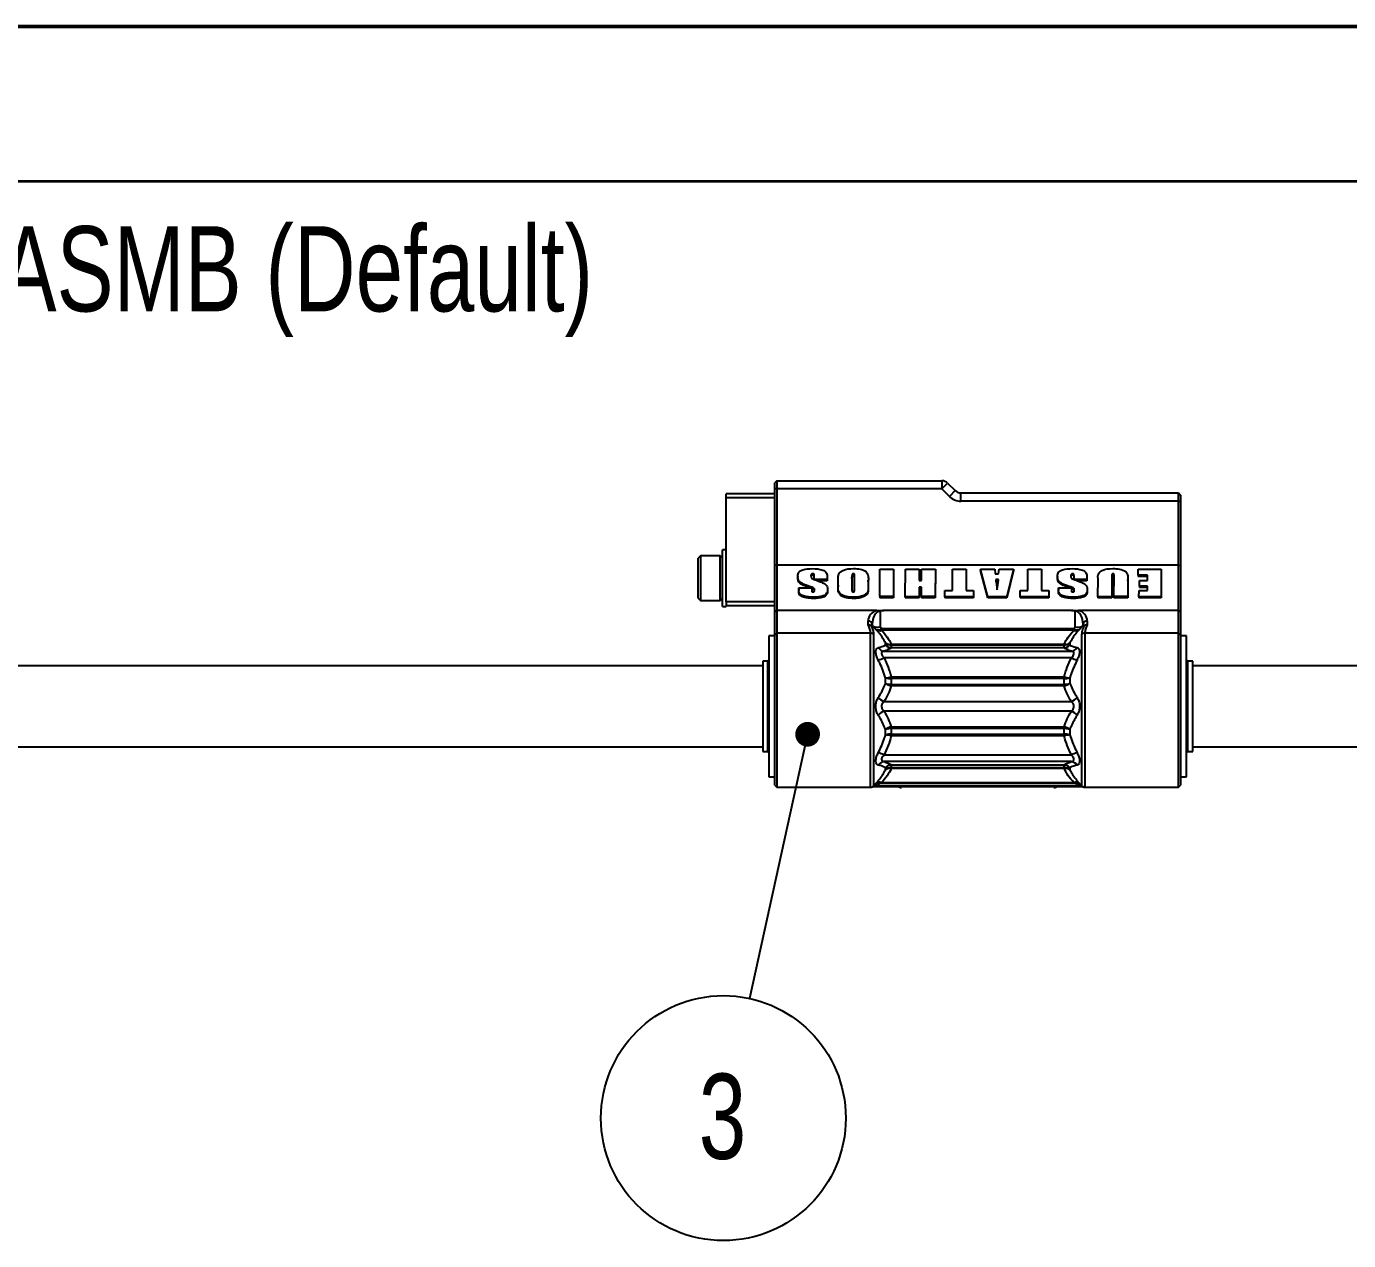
# Model space of a CAD drawing. Header units: millimetres. Extents: x 0 to 279, y 0 to 216.
# Drawn here: x 54.3 to 108.6, y 166 to 215.9 of the extents above; entities that cross this region are included whole.
import ezdxf

# ---------------------------------------------------------------- set-up
doc = ezdxf.new("R2010")
doc.units = ezdxf.units.MM
doc.layers.add('PAGE_BORDER', color=7, linetype='Continuous')
doc.layers.add('TITLE_BLOCK_BORDER', color=7, linetype='Continuous')
doc.styles.add('SLDTEXTSTYLE0', font='TXT', dxfattribs={"width": 0.75})
doc.dimstyles.new('SLDDIMSTYLE1', dxfattribs={"dimtxt": 0.18, "dimasz": 1.016, "dimexe": 0, "dimexo": 0.0625, "dimgap": 0, "dimtad": 0, "dimtih": 1, "dimtoh": 1, "dimdec": 0, "dimrnd": 1e-09, "dimzin": 0, "dimdsep": 46, "dimtxsty": 'Standard', "dimblk1": 'DOT', "dimblk2": 'DOT', "dimsah": 1, "dimcen": 0.09, "dimadec": 0, "dimazin": 0, "dimtfac": 1.016, "dimtdec": 0, "dimtofl": 0, "dimtmove": 0, "dimatfit": 3, "dimldrblk": 'DOT', "dimfxl": 1, "dimfrac": 2, "dimtolj": 1, "dimtzin": 0, "dimarcsym": 0})

# ---------------------------------------------------------------- blocks, each defined once
blk = doc.blocks.new('SW_NOTE_24')
at = {"layer": 'TITLE_BLOCK_BORDER', "color": 0}
blk.add_circle((-1.079, -4.914), 5.031, dxfattribs=at)
at = {"layer": 'TITLE_BLOCK_BORDER', "color": 0, "insert": (-1.114, -3.09), "char_height": 3.5, "attachment_point": 2, "style": 'SLDTEXTSTYLE0'}
blk.add_mtext('3', dxfattribs=at)
blk = doc.blocks.new('_DOT')
at = {"color": 0, "linetype": 'ByBlock', "lineweight": -2}
blk.add_line((-0.5, 0), (-1, 0), dxfattribs=at)
at = {"color": 0, "linetype": 'ByBlock', "const_width": 0.5}
blk.add_lwpolyline([(-0.25, 0, 1), (0.25, 0, 1)], format="xyb", close=True, dxfattribs=at)

msp = doc.modelspace()

# ---------------------------------------------------------------- linework, layer by layer
at = {"color": 7, "linetype": 'Continuous', "lineweight": 50}
msp.add_line((0, 215.9), (279.4, 215.9), dxfattribs=at)
at = {"color": 7, "linetype": 'Continuous', "lineweight": 25}
for p, q in [((85.157, 197.238), (85.074, 197.154)), ((85.157, 197.238), (85.157, 196.904)), ((85.157, 197.238), (91.936, 197.238)), ((91.936, 197.238), (91.936, 196.904)), ((83.074, 196.534), (83.074, 196.701)), ((85.074, 196.701), (83.074, 196.701)), ((85.074, 196.904), (85.074, 197.154)), ((85.157, 196.904), (85.074, 196.904)), ((85.074, 193.75), (85.074, 196.904)), ((85.157, 196.904), (85.157, 193.773)), ((91.936, 196.904), (85.157, 196.904)), ((91.936, 196.904), (92.172, 197.14)), ((92.244, 196.596), (91.936, 196.904)), ((92.172, 197.14), (92.48, 196.832)), ((92.48, 196.832), (92.244, 196.596)), ((92.716, 196.401), (92.716, 196.734)), ((92.716, 196.734), (101.657, 196.734)), ((101.657, 196.401), (101.657, 196.734)), ((101.657, 196.734), (101.741, 196.651)), ((101.741, 196.651), (101.741, 196.401)), ((83.074, 193.743), (83.074, 196.534)), ((101.657, 196.401), (92.716, 196.401)), ((101.657, 193.773), (101.657, 196.401)), ((101.657, 196.401), (101.741, 196.401)), ((101.741, 196.401), (101.741, 193.75)), ((82.016, 194.151), (81.924, 194.059)), ((81.924, 194.056), (81.924, 194.059)), ((81.924, 192.409), (81.924, 194.056)), ((82.832, 194.151), (82.016, 194.151)), ((82.016, 194.151), (82.016, 192.318)), ((82.924, 194.059), (82.832, 194.151)), ((82.832, 194.147), (82.832, 194.151)), ((82.832, 192.318), (82.832, 194.147)), ((83.074, 194.401), (82.924, 194.401)), ((82.924, 192.068), (82.924, 194.401)), ((83.074, 192.726), (83.074, 193.743)), ((85.157, 193.773), (85.074, 193.75)), ((85.074, 191.844), (85.074, 193.75)), ((85.157, 193.773), (85.157, 191.909)), ((101.657, 193.773), (85.157, 193.773)), ((86.64, 193.413), (86.64, 193.36)), ((88.305, 193.359), (88.305, 193.413)), ((89.381, 192.475), (89.384, 193.607)), ((89.384, 193.607), (89.951, 193.607)), ((89.951, 193.607), (89.948, 192.475)), ((89.951, 193.554), (89.948, 192.422)), ((89.951, 193.607), (89.951, 193.554)), ((90.432, 192.474), (90.436, 193.606)), ((90.436, 193.606), (91.003, 193.607)), ((91.003, 193.607), (91.001, 193.144)), ((91.003, 193.553), (91.001, 193.144)), ((91.003, 193.607), (91.003, 193.553)), ((91.1, 193.144), (91.101, 193.607)), ((91.101, 193.607), (91.668, 193.607)), ((91.668, 193.607), (91.665, 192.475)), ((91.668, 193.554), (91.665, 192.422)), ((91.668, 193.607), (91.668, 193.554)), ((92.368, 192.726), (92.37, 193.606)), ((92.37, 193.606), (92.938, 193.607)), ((92.938, 193.607), (92.935, 192.726)), ((92.938, 193.554), (92.935, 192.726)), ((92.938, 193.607), (92.938, 193.554)), ((93.529, 193.606), (94.107, 193.607)), ((93.823, 192.474), (93.529, 193.606)), ((93.529, 193.606), (93.529, 193.553)), ((93.823, 192.421), (93.529, 193.553)), ((94.107, 193.607), (94.131, 193.409)), ((94.131, 193.409), (94.264, 193.409)), ((94.264, 193.409), (94.295, 193.607)), ((94.295, 193.607), (94.878, 193.608)), ((94.878, 193.608), (94.611, 192.475)), ((94.878, 193.555), (94.611, 192.422)), ((94.878, 193.608), (94.878, 193.555)), ((95.461, 192.726), (95.463, 193.606)), ((95.463, 193.606), (96.031, 193.607)), ((96.031, 193.607), (96.028, 192.726)), ((96.031, 193.554), (96.028, 192.726)), ((96.031, 193.607), (96.031, 193.554)), ((97.311, 193.413), (97.311, 193.36)), ((98.977, 193.413), (98.977, 193.359)), ((100.003, 193.355), (100.004, 193.606)), ((100.004, 193.606), (100.947, 193.607)), ((100.947, 193.607), (100.944, 192.475)), ((100.947, 193.554), (100.944, 192.422)), ((100.947, 193.607), (100.947, 193.554)), ((101.657, 191.909), (101.657, 193.773)), ((101.657, 193.773), (101.741, 193.75)), ((101.741, 193.75), (101.741, 191.844)), ((86.016, 193.309), (86.016, 193.256)), ((86.115, 193.063), (86.115, 193.01)), ((86.694, 193.286), (86.692, 193.314)), ((86.694, 193.181), (86.695, 193.331)), ((87.225, 193.182), (86.694, 193.181)), ((87.225, 193.129), (86.827, 193.129)), ((87.225, 193.27), (87.225, 193.182)), ((87.225, 193.27), (87.225, 193.217)), ((87.225, 193.217), (87.225, 193.129)), ((87.225, 193.182), (87.225, 193.129)), ((87.673, 192.946), (87.674, 193.134)), ((87.673, 192.946), (87.673, 192.893)), ((88.242, 193.279), (88.24, 192.773)), ((88.242, 193.226), (88.24, 192.77)), ((88.242, 193.226), (88.242, 193.279)), ((88.346, 192.773), (88.347, 193.287)), ((88.914, 193.136), (88.913, 192.947)), ((88.914, 193.083), (88.913, 192.894)), ((88.913, 192.947), (88.913, 192.894)), ((88.914, 193.098), (88.914, 193.151)), ((88.914, 193.136), (88.914, 193.083)), ((91, 192.868), (90.999, 192.475)), ((91.099, 192.869), (91, 192.868)), ((91, 192.868), (91, 192.815)), ((91.001, 193.144), (91.1, 193.144)), ((91.098, 192.475), (91.099, 192.869)), ((94.267, 193.183), (94.147, 193.183)), ((94.259, 193.13), (94.147, 193.129)), ((96.686, 193.309), (96.686, 193.256)), ((96.786, 193.063), (96.786, 193.01)), ((97.365, 193.286), (97.362, 193.314)), ((97.365, 193.181), (97.365, 193.331)), ((97.895, 193.182), (97.365, 193.181)), ((97.895, 193.129), (97.497, 193.129)), ((97.896, 193.27), (97.895, 193.182)), ((97.896, 193.217), (97.895, 193.129)), ((97.895, 193.182), (97.895, 193.129)), ((97.896, 193.27), (97.896, 193.217)), ((98.349, 192.474), (98.351, 193.225)), ((98.918, 193.301), (98.916, 192.475)), ((98.918, 193.248), (98.916, 192.421)), ((98.918, 193.301), (98.918, 193.248)), ((99.008, 192.475), (99.011, 193.316)), ((99.01, 193.271), (99.01, 193.3)), ((99.577, 193.143), (99.575, 192.476)), ((99.577, 193.089), (99.575, 192.422)), ((99.577, 193.119), (99.577, 193.172)), ((99.577, 193.143), (99.577, 193.089)), ((100.38, 193.356), (100.003, 193.355)), ((100.003, 193.355), (100.003, 193.302)), ((100.379, 193.302), (100.003, 193.302)), ((100.058, 192.903), (100.059, 193.144)), ((100.378, 192.904), (100.058, 192.903)), ((100.058, 192.903), (100.058, 192.85)), ((100.378, 192.851), (100.058, 192.85)), ((100.059, 193.144), (100.379, 193.144)), ((100.378, 192.726), (100.378, 192.904)), ((100.379, 193.144), (100.38, 193.356)), ((81.924, 192.409), (82.016, 192.318)), ((82.016, 192.318), (82.832, 192.318)), ((82.832, 192.318), (82.924, 192.409)), ((83.074, 192.268), (83.074, 192.726)), ((86.057, 192.838), (86.588, 192.839)), ((86.057, 192.779), (86.057, 192.838)), ((86.057, 192.779), (86.057, 192.726)), ((86.588, 192.839), (86.587, 192.742)), ((86.588, 192.786), (86.587, 192.74)), ((86.588, 192.839), (86.588, 192.786)), ((86.664, 192.451), (86.664, 192.398)), ((86.687, 192.812), (86.687, 192.759)), ((87.239, 192.777), (87.239, 192.724)), ((88.301, 192.452), (88.301, 192.398)), ((89.948, 192.475), (89.381, 192.475)), ((89.381, 192.475), (89.381, 192.422)), ((89.948, 192.422), (89.381, 192.422)), ((89.948, 192.475), (89.948, 192.422)), ((90.999, 192.475), (90.432, 192.474)), ((90.432, 192.474), (90.432, 192.421)), ((90.999, 192.421), (90.432, 192.421)), ((91, 192.815), (90.999, 192.421)), ((90.999, 192.475), (90.999, 192.421)), ((91.099, 192.815), (91, 192.815)), ((91.665, 192.475), (91.098, 192.475)), ((91.098, 192.475), (91.098, 192.422)), ((91.665, 192.422), (91.098, 192.422)), ((91.665, 192.475), (91.665, 192.422)), ((92.063, 192.474), (92.064, 192.725)), ((93.237, 192.476), (92.063, 192.474)), ((92.063, 192.474), (92.063, 192.421)), ((93.237, 192.423), (92.063, 192.421)), ((92.064, 192.725), (92.368, 192.726)), ((92.935, 192.726), (93.238, 192.727)), ((93.238, 192.727), (93.237, 192.476)), ((93.238, 192.674), (93.237, 192.423)), ((93.237, 192.476), (93.237, 192.423)), ((93.238, 192.727), (93.238, 192.674)), ((94.611, 192.475), (93.823, 192.474)), ((93.823, 192.474), (93.823, 192.421)), ((94.611, 192.422), (93.823, 192.421)), ((94.611, 192.475), (94.611, 192.422)), ((95.156, 192.474), (95.157, 192.725)), ((96.33, 192.476), (95.156, 192.474)), ((95.156, 192.474), (95.156, 192.421)), ((96.33, 192.423), (95.156, 192.421)), ((95.157, 192.725), (95.461, 192.726)), ((96.028, 192.726), (96.331, 192.727)), ((96.331, 192.727), (96.33, 192.476)), ((96.331, 192.674), (96.33, 192.423)), ((96.33, 192.476), (96.33, 192.423)), ((96.331, 192.727), (96.331, 192.674)), ((96.727, 192.838), (97.258, 192.839)), ((96.727, 192.779), (96.727, 192.838)), ((96.727, 192.779), (96.727, 192.726)), ((97.258, 192.839), (97.258, 192.742)), ((97.258, 192.839), (97.258, 192.786)), ((97.258, 192.786), (97.258, 192.74)), ((97.334, 192.451), (97.334, 192.398)), ((97.357, 192.812), (97.357, 192.759)), ((97.91, 192.777), (97.91, 192.724)), ((98.916, 192.475), (98.349, 192.474)), ((98.349, 192.474), (98.349, 192.421)), ((98.916, 192.421), (98.349, 192.421)), ((98.916, 192.475), (98.916, 192.421)), ((99.575, 192.476), (99.008, 192.475)), ((99.008, 192.475), (99.008, 192.422)), ((99.575, 192.422), (99.008, 192.422)), ((99.575, 192.476), (99.575, 192.422)), ((100.035, 192.474), (100.036, 192.725)), ((100.944, 192.475), (100.035, 192.474)), ((100.035, 192.474), (100.035, 192.421)), ((100.944, 192.422), (100.035, 192.421)), ((100.036, 192.725), (100.378, 192.726)), ((100.944, 192.475), (100.944, 192.422)), ((82.924, 192.068), (83.074, 192.068)), ((83.074, 192.268), (83.074, 192.101)), ((85.074, 192.101), (83.074, 192.101)), ((83.074, 192.068), (83.074, 192.101)), ((85.074, 191.844), (85.157, 191.909)), ((85.074, 190.899), (85.074, 191.844)), ((85.157, 191.909), (85.157, 190.975)), ((89.267, 191.909), (85.157, 191.909)), ((89.407, 191.875), (89.407, 191.224)), ((97.267, 191.909), (89.548, 191.909)), ((97.407, 191.224), (97.407, 191.875)), ((101.657, 191.909), (97.548, 191.909)), ((101.657, 190.975), (101.657, 191.909)), ((101.657, 191.909), (101.741, 191.844)), ((101.741, 191.844), (101.741, 190.899)), ((88.907, 191.311), (88.907, 191.481)), ((89.074, 191.33), (89.074, 191.265)), ((89.228, 191.128), (89.109, 191.252)), ((89.407, 191.224), (89.464, 191.165)), ((97.351, 191.165), (97.407, 191.224)), ((97.706, 191.252), (97.587, 191.128)), ((97.741, 191.265), (97.741, 191.33)), ((97.907, 191.481), (97.907, 191.311)), ((85.074, 190.868), (84.824, 190.868)), ((84.824, 190.868), (84.824, 185.068)), ((85.074, 190.899), (85.157, 190.975)), ((85.074, 184.729), (85.074, 190.899)), ((85.157, 190.975), (85.157, 184.646)), ((89.005, 190.975), (85.157, 190.975)), ((89.005, 184.646), (89.005, 190.975)), ((89.123, 190.931), (89.123, 184.695)), ((89.464, 191.165), (89.464, 191.092)), ((89.464, 191.165), (97.351, 191.165)), ((97.351, 191.092), (89.464, 191.092)), ((97.351, 191.092), (97.351, 191.165)), ((97.692, 184.695), (97.692, 190.931)), ((97.81, 190.975), (97.81, 184.646)), ((101.657, 190.975), (97.81, 190.975)), ((101.657, 184.646), (101.657, 190.975)), ((101.741, 190.899), (101.657, 190.975)), ((101.741, 190.899), (101.741, 184.729)), ((101.991, 190.868), (101.741, 190.868)), ((101.991, 185.142), (101.991, 190.868)), ((89.558, 190.237), (97.257, 190.237)), ((89.624, 190.481), (89.624, 190.572)), ((89.859, 190.522), (89.859, 190.485)), ((89.859, 190.522), (96.955, 190.522)), ((89.859, 190.485), (89.859, 190.387)), ((96.955, 190.485), (89.859, 190.485)), ((89.859, 190.387), (89.859, 190.366)), ((89.859, 190.387), (96.955, 190.387)), ((96.955, 190.366), (89.859, 190.366)), ((96.955, 190.485), (96.955, 190.522)), ((96.955, 190.387), (96.955, 190.485)), ((96.955, 190.366), (96.955, 190.387)), ((97.191, 190.572), (97.191, 190.481)), ((84.574, 189.634), (24.043, 189.634)), ((84.782, 189.823), (84.574, 189.823)), ((84.574, 189.823), (84.574, 188.678)), ((97.257, 189.963), (89.558, 189.963)), ((102.241, 189.823), (102.032, 189.823)), ((102.241, 186.113), (102.241, 189.823)), ((158.663, 189.634), (102.241, 189.634)), ((89.624, 188.918), (89.624, 189.137)), ((89.859, 189.182), (89.859, 189.108)), ((89.859, 189.182), (96.955, 189.182)), ((89.859, 189.108), (89.859, 188.872)), ((96.955, 189.108), (89.859, 189.108)), ((96.955, 189.108), (96.955, 189.182)), ((96.955, 188.872), (96.955, 189.108)), ((97.191, 189.137), (97.191, 188.918)), ((84.574, 188.678), (84.574, 186.113)), ((89.859, 188.872), (89.859, 188.805)), ((89.859, 188.872), (96.955, 188.872)), ((96.955, 188.805), (89.859, 188.805)), ((96.955, 188.805), (96.955, 188.872)), ((89.558, 188.162), (97.257, 188.162)), ((97.257, 187.773), (89.558, 187.773)), ((89.624, 186.799), (89.624, 187.017)), ((89.859, 187.13), (96.955, 187.13)), ((89.859, 187.13), (89.859, 187.064)), ((89.859, 187.064), (89.859, 186.827)), ((96.955, 187.064), (89.859, 187.064)), ((96.955, 187.064), (96.955, 187.13)), ((96.955, 186.827), (96.955, 187.064)), ((97.191, 187.017), (97.191, 186.799)), ((89.859, 186.827), (96.955, 186.827)), ((89.859, 186.827), (89.859, 186.753)), ((96.955, 186.753), (89.859, 186.753)), ((96.955, 186.753), (96.955, 186.827)), ((24.043, 186.301), (84.574, 186.301)), ((84.574, 186.113), (84.782, 186.113)), ((89.558, 185.973), (97.257, 185.973)), ((102.032, 186.113), (102.241, 186.113)), ((102.241, 186.301), (158.663, 186.301)), ((97.257, 185.698), (89.558, 185.698)), ((89.624, 185.364), (89.624, 185.454)), ((89.859, 185.569), (96.955, 185.569)), ((89.859, 185.569), (89.859, 185.548)), ((96.955, 185.548), (89.859, 185.548)), ((89.859, 185.548), (89.859, 185.45)), ((89.859, 185.45), (96.955, 185.45)), ((89.859, 185.45), (89.859, 185.413)), ((96.955, 185.413), (89.859, 185.413)), ((96.955, 185.548), (96.955, 185.569)), ((96.955, 185.45), (96.955, 185.548)), ((96.955, 185.413), (96.955, 185.45)), ((97.191, 185.454), (97.191, 185.364)), ((84.824, 185.068), (85.074, 185.068)), ((85.074, 184.729), (85.157, 184.646)), ((89.123, 184.695), (89.153, 184.726)), ((89.153, 184.726), (89.221, 184.799)), ((89.388, 184.798), (89.287, 184.699)), ((89.287, 184.699), (97.528, 184.699)), ((89.456, 184.835), (89.388, 184.798)), ((97.427, 184.798), (89.388, 184.798)), ((89.456, 184.835), (97.359, 184.835)), ((97.427, 184.798), (97.359, 184.835)), ((97.528, 184.699), (97.427, 184.798)), ((97.594, 184.799), (97.662, 184.726)), ((97.662, 184.726), (97.692, 184.695)), ((101.657, 184.646), (101.741, 184.729)), ((101.741, 185.068), (101.991, 185.068)), ((101.991, 185.068), (101.991, 185.142)), ((85.157, 184.646), (89.006, 184.646)), ((89.123, 184.695), (89.122, 184.677)), ((89.219, 184.673), (97.596, 184.673)), ((97.603, 184.676), (97.596, 184.674)), ((97.809, 184.646), (101.657, 184.646))]:
    msp.add_line(p, q, dxfattribs=at)
at = {"color": 8, "linetype": 'Continuous', "lineweight": 25}
for p, q in [((85.074, 196.534), (83.074, 196.534)), ((86.557, 192.874), (86.557, 192.839)), ((97.228, 192.874), (97.228, 192.839)), ((85.074, 192.268), (83.074, 192.268)), ((84.782, 186.113), (84.782, 189.823)), ((102.032, 189.823), (102.032, 188.405)), ((102.032, 188.405), (102.032, 186.113))]:
    msp.add_line(p, q, dxfattribs=at)
at = {"color": 7, "linetype": 'Continuous', "lineweight": 25}
for centre, radius, start, end in [((91.936, 196.904), 0.333, 45, 90), ((92.716, 197.068), 0.333, 225, 270), ((92.716, 197.068), 0.667, 225, 270), ((88.915, 191.322), 0.159, 2.9858, 92.703), ((97.9, 191.322), 0.159, 87.297, 177.0142), ((89.006, 190.799), 0.176, 48.4643, 90.4234), ((89.317, 191.332), 0.223, 246.5186, 311.3447), ((89.377, 191.317), 0.241, 231.765, 290.9968), ((97.498, 191.332), 0.223, 228.6553, 293.4814), ((97.438, 191.317), 0.241, 249.0032, 308.235), ((97.809, 190.799), 0.176, 89.5766, 131.5357), ((89.59, 190.556), 0.32, 213.0468, 264.1708), ((89.851, 190.827), 0.342, 228.2849, 271.3879), ((89.801, 190.829), 0.313, 235.5037, 280.7992), ((89.877, 190.7), 0.334, 220.8407, 267.0689), ((89.864, 190.739), 0.353, 227.1059, 269.3071), ((96.964, 190.827), 0.342, 268.6121, 311.7151), ((97.014, 190.829), 0.313, 259.2008, 304.4963), ((96.938, 190.7), 0.334, 272.9311, 319.1593), ((96.951, 190.739), 0.353, 270.6929, 312.8941), ((97.225, 190.556), 0.32, 275.8292, 326.9532), ((84.782, 189.864), 0.0417, 270, 360), ((88.936, 191.21), 1.393, 286.0722, 296.4874), ((97.879, 191.21), 1.393, 243.5126, 253.9278), ((102.032, 189.864), 0.0417, 180, 270), ((89.465, 190.6), 1.472, 276.1941, 285.5445), ((89.82, 189.779), 0.672, 253.0155, 273.3589), ((97.35, 190.6), 1.472, 254.4555, 263.8059), ((96.995, 189.779), 0.672, 266.6411, 286.9845), ((89.97, 189.337), 0.543, 230.3693, 258.2235), ((89.875, 189.569), 0.697, 248.8652, 268.7076), ((96.845, 189.337), 0.543, 281.7765, 309.6307), ((96.94, 189.569), 0.697, 271.2924, 291.1348), ((89.772, 188.716), 0.594, 220.6795, 248.8096), ((97.042, 188.716), 0.594, 291.1904, 319.3205), ((89.772, 187.22), 0.594, 111.1904, 139.3205), ((97.042, 187.22), 0.594, 40.6795, 68.8096), ((89.97, 186.598), 0.543, 101.7765, 129.6307), ((89.875, 186.367), 0.697, 91.2924, 111.1348), ((96.845, 186.598), 0.543, 50.3693, 78.2235), ((96.94, 186.367), 0.697, 68.8652, 88.7076), ((89.82, 186.156), 0.672, 86.6411, 106.9845), ((89.465, 185.335), 1.472, 74.4555, 83.8059), ((96.995, 186.156), 0.672, 73.0155, 93.3589), ((97.35, 185.335), 1.472, 96.1941, 105.5445), ((84.782, 186.071), 0.0417, 0, 90), ((88.936, 184.725), 1.393, 63.5126, 73.9278), ((97.879, 184.725), 1.393, 106.0722, 116.4874), ((102.032, 186.071), 0.0417, 90, 180), ((89.59, 185.38), 0.32, 95.8292, 146.9532), ((89.877, 185.236), 0.334, 92.9311, 139.1593), ((89.864, 185.196), 0.353, 90.6929, 132.8941), ((89.851, 185.109), 0.342, 88.6121, 131.7151), ((89.801, 185.106), 0.313, 79.2008, 124.4963), ((96.938, 185.236), 0.334, 40.8407, 87.0689), ((96.951, 185.196), 0.353, 47.1059, 89.3071), ((96.964, 185.109), 0.342, 48.2849, 91.3879), ((97.014, 185.106), 0.313, 55.5037, 100.7992), ((97.225, 185.38), 0.32, 33.0468, 84.1708), ((89.239, 184.424), 0.279, 80.1187, 114.9323), ((89.344, 184.522), 0.279, 80.846, 133.2779), ((89.37, 184.611), 0.24, 68.8786, 128.333), ((97.445, 184.611), 0.24, 51.667, 111.1214), ((97.471, 184.522), 0.279, 46.7221, 99.154), ((97.576, 184.424), 0.279, 65.0677, 99.8813), ((89.005, 184.813), 0.167, 269.9999, 314.9996), ((89.043, 184.799), 0.146, 268.5693, 302.8031), ((90.283, 184.968), 0.333, 242.0278, 269.9852), ((96.532, 184.968), 0.333, 270.0024, 297.9722), ((97.81, 184.813), 0.167, 225.0004, 270.0001)]:
    msp.add_arc(centre, radius, start, end, dxfattribs=at)
at = {"color": 8, "linetype": 'Continuous', "lineweight": 25}
msp.add_arc((97.773, 184.8), 0.147, 237.2281, 259.5688, dxfattribs=at)
at = {"color": 7, "linetype": 'Continuous', "lineweight": 25}
for centre, major_axis, ratio, start_param, end_param in [((89.407, 191.481), (0.5, 0), 0.8927, 1.855089, 3.141593), ((89.407, 191.33), (0, 0.545), 0.61118, 0, 1.570796), ((97.407, 191.33), (0, 0.545), 0.61118, 4.712389, 6.283185), ((97.407, 191.481), (0.5, 0), 0.8927, 0, 1.286503)]:
    msp.add_ellipse(centre, major_axis=major_axis, ratio=ratio, start_param=start_param, end_param=end_param, dxfattribs=at)
for points, knots in [([(86.016, 193.309), (86.017, 193.338), (86.02, 193.395), (86.052, 193.479), (86.129, 193.539), (86.314, 193.612), (86.485, 193.622), (86.622, 193.63)], [0, 0, 0, 0, 0.125442, 0.250434, 0.375009, 0.500407, 1, 1, 1, 1]), ([(86.64, 193.413), (86.627, 193.412), (86.601, 193.411), (86.57, 193.392), (86.559, 193.365), (86.558, 193.348), (86.557, 193.339)], [0, 0, 0, 0, 0.280873, 0.55801, 0.778616, 1, 1, 1, 1]), ([(86.622, 193.63), (86.765, 193.623), (86.945, 193.614), (87.133, 193.524), (87.219, 193.423), (87.223, 193.331), (87.225, 193.27)], [0, 0, 0, 0, 0.499699, 0.625236, 0.749882, 1, 1, 1, 1]), ([(86.695, 193.331), (86.695, 193.349), (86.694, 193.372), (86.687, 193.4), (86.668, 193.412), (86.651, 193.412), (86.64, 193.413)], [0, 0, 0, 0, 0.501548, 0.626575, 0.750627, 1, 1, 1, 1]), ([(87.674, 193.134), (87.675, 193.179), (87.677, 193.268), (87.682, 193.398), (87.764, 193.496), (87.956, 193.611), (88.152, 193.622), (88.305, 193.63)], [0, 0, 0, 0, 0.157731, 0.314941, 0.437995, 0.561539, 1, 1, 1, 1]), ([(88.305, 193.413), (88.297, 193.412), (88.281, 193.412), (88.257, 193.402), (88.248, 193.382), (88.243, 193.341), (88.242, 193.307), (88.242, 193.279)], [0, 0, 0, 0, 0.125239, 0.24963, 0.373435, 0.498741, 1, 1, 1, 1]), ([(88.305, 193.63), (88.397, 193.626), (88.581, 193.618), (88.841, 193.525), (88.921, 193.32), (88.916, 193.198), (88.914, 193.136)], [0, 0, 0, 0, 0.282122, 0.561164, 0.777849, 1, 1, 1, 1]), ([(88.347, 193.287), (88.347, 193.311), (88.346, 193.347), (88.345, 193.388), (88.335, 193.404), (88.323, 193.411), (88.312, 193.412), (88.305, 193.413)], [0, 0, 0, 0, 0.500797, 0.750793, 0.813117, 0.875696, 1, 1, 1, 1]), ([(96.686, 193.309), (96.688, 193.338), (96.69, 193.395), (96.722, 193.479), (96.8, 193.539), (96.984, 193.612), (97.155, 193.622), (97.292, 193.63)], [0, 0, 0, 0, 0.125442, 0.250434, 0.375009, 0.500407, 1, 1, 1, 1]), ([(97.311, 193.413), (97.298, 193.412), (97.272, 193.411), (97.24, 193.392), (97.229, 193.365), (97.228, 193.348), (97.228, 193.339)], [0, 0, 0, 0, 0.2808733, 0.5580103, 0.7786158, 1, 1, 1, 1]), ([(97.292, 193.63), (97.436, 193.623), (97.616, 193.614), (97.804, 193.524), (97.89, 193.423), (97.893, 193.331), (97.896, 193.27)], [0, 0, 0, 0, 0.499699, 0.625236, 0.749882, 1, 1, 1, 1]), ([(97.365, 193.331), (97.365, 193.349), (97.365, 193.372), (97.357, 193.4), (97.338, 193.412), (97.322, 193.412), (97.311, 193.413)], [0, 0, 0, 0, 0.501548, 0.626575, 0.750627, 1, 1, 1, 1]), ([(98.351, 193.225), (98.347, 193.291), (98.34, 193.39), (98.43, 193.496), (98.609, 193.612), (98.802, 193.622), (98.956, 193.63)], [0, 0, 0, 0, 0.251103, 0.376063, 0.501712, 1, 1, 1, 1]), ([(98.977, 193.413), (98.97, 193.412), (98.956, 193.412), (98.936, 193.406), (98.925, 193.389), (98.919, 193.355), (98.919, 193.325), (98.918, 193.301)], [0, 0, 0, 0, 0.125451, 0.249931, 0.37334, 0.498578, 1, 1, 1, 1]), ([(98.956, 193.63), (99.049, 193.626), (99.234, 193.617), (99.505, 193.538), (99.587, 193.329), (99.58, 193.205), (99.577, 193.143)], [0, 0, 0, 0, 0.282424, 0.562057, 0.77767, 1, 1, 1, 1]), ([(99.011, 193.316), (99.01, 193.334), (99.01, 193.362), (99.008, 193.393), (98.999, 193.405), (98.993, 193.409), (98.985, 193.412), (98.98, 193.412), (98.977, 193.413)], [0, 0, 0, 0, 0.500388, 0.749845, 0.812441, 0.874905, 0.937471, 1, 1, 1, 1]), ([(86.115, 193.063), (86.096, 193.082), (86.058, 193.121), (86.022, 193.206), (86.018, 193.27), (86.016, 193.309)], [0, 0, 0, 0, 0.27975, 0.559872, 1, 1, 1, 1]), ([(86.115, 193.01), (86.096, 193.029), (86.058, 193.067), (86.022, 193.153), (86.018, 193.217), (86.016, 193.256)], [0, 0, 0, 0, 0.2797504, 0.5598716, 1, 1, 1, 1]), ([(86.557, 192.874), (86.47, 192.902), (86.315, 192.952), (86.176, 193.03), (86.115, 193.063)], [0, 0, 0, 0, 0.560812, 1, 1, 1, 1]), ([(86.557, 192.821), (86.47, 192.849), (86.315, 192.899), (86.176, 192.976), (86.115, 193.01)], [0, 0, 0, 0, 0.560812, 1, 1, 1, 1]), ([(86.557, 193.339), (86.558, 193.316), (86.56, 193.284), (86.575, 193.244), (86.59, 193.231), (86.597, 193.224)], [0, 0, 0, 0, 0.560518, 0.780761, 1, 1, 1, 1]), ([(86.687, 192.812), (86.664, 192.826), (86.625, 192.852), (86.578, 192.868), (86.557, 192.874)], [0, 0, 0, 0, 0.558408, 1, 1, 1, 1]), ([(86.64, 193.36), (86.627, 193.359), (86.601, 193.358), (86.57, 193.339), (86.563, 193.32), (86.561, 193.312)], [0, 0, 0, 0, 0.364095, 0.723347, 1, 1, 1, 1]), ([(86.597, 193.224), (86.64, 193.204), (86.717, 193.168), (86.797, 193.139), (86.833, 193.126)], [0, 0, 0, 0, 0.559745, 1, 1, 1, 1]), ([(86.69, 193.333), (86.689, 193.338), (86.687, 193.347), (86.668, 193.359), (86.651, 193.359), (86.64, 193.36)], [0, 0, 0, 0, 0.25083, 0.499704, 1, 1, 1, 1]), ([(86.833, 193.126), (86.886, 193.106), (86.992, 193.066), (87.14, 193.004), (87.23, 192.895), (87.236, 192.817), (87.239, 192.777)], [0, 0, 0, 0, 0.2810912, 0.5609932, 0.7802515, 1, 1, 1, 1]), ([(88.301, 192.452), (88.207, 192.456), (88.021, 192.464), (87.757, 192.554), (87.664, 192.758), (87.67, 192.883), (87.673, 192.946)], [0, 0, 0, 0, 0.282158, 0.561546, 0.777855, 1, 1, 1, 1]), ([(88.301, 192.398), (88.207, 192.403), (88.021, 192.411), (87.757, 192.501), (87.664, 192.705), (87.67, 192.829), (87.673, 192.893)], [0, 0, 0, 0, 0.282158, 0.561546, 0.777855, 1, 1, 1, 1]), ([(88.305, 193.359), (88.297, 193.359), (88.281, 193.358), (88.257, 193.349), (88.248, 193.329), (88.243, 193.288), (88.242, 193.254), (88.242, 193.226)], [0, 0, 0, 0, 0.125239, 0.24963, 0.373435, 0.498741, 1, 1, 1, 1]), ([(88.913, 192.947), (88.912, 192.903), (88.91, 192.815), (88.907, 192.688), (88.832, 192.588), (88.645, 192.471), (88.452, 192.46), (88.301, 192.452)], [0, 0, 0, 0, 0.1577733, 0.315198, 0.4381783, 0.5617416, 1, 1, 1, 1]), ([(88.913, 192.894), (88.912, 192.85), (88.91, 192.762), (88.907, 192.635), (88.832, 192.535), (88.645, 192.418), (88.452, 192.407), (88.301, 192.398)], [0, 0, 0, 0, 0.157773, 0.315198, 0.438178, 0.561742, 1, 1, 1, 1]), ([(88.346, 193.307), (88.346, 193.319), (88.345, 193.334), (88.335, 193.351), (88.323, 193.358), (88.312, 193.359), (88.305, 193.359)], [0, 0, 0, 0, 0.500791, 0.625638, 0.750994, 1, 1, 1, 1]), ([(94.147, 193.183), (94.162, 193.103), (94.188, 192.96), (94.199, 192.815), (94.204, 192.752)], [0, 0, 0, 0, 0.55993, 1, 1, 1, 1]), ([(94.204, 192.752), (94.215, 192.832), (94.236, 192.976), (94.258, 193.12), (94.267, 193.183)], [0, 0, 0, 0, 0.560001, 1, 1, 1, 1]), ([(96.786, 193.063), (96.767, 193.082), (96.728, 193.121), (96.692, 193.206), (96.689, 193.27), (96.686, 193.309)], [0, 0, 0, 0, 0.2797504, 0.5598716, 1, 1, 1, 1]), ([(96.786, 193.01), (96.767, 193.029), (96.728, 193.067), (96.692, 193.153), (96.689, 193.217), (96.686, 193.256)], [0, 0, 0, 0, 0.27975, 0.559872, 1, 1, 1, 1]), ([(97.228, 192.874), (97.141, 192.902), (96.985, 192.952), (96.847, 193.03), (96.786, 193.063)], [0, 0, 0, 0, 0.560812, 1, 1, 1, 1]), ([(97.228, 192.821), (97.141, 192.849), (96.985, 192.899), (96.847, 192.976), (96.786, 193.01)], [0, 0, 0, 0, 0.5608123, 1, 1, 1, 1]), ([(97.228, 193.339), (97.229, 193.316), (97.23, 193.284), (97.245, 193.244), (97.26, 193.231), (97.268, 193.224)], [0, 0, 0, 0, 0.560518, 0.7807607, 1, 1, 1, 1]), ([(97.357, 192.812), (97.335, 192.826), (97.295, 192.852), (97.248, 192.868), (97.228, 192.874)], [0, 0, 0, 0, 0.558408, 1, 1, 1, 1]), ([(97.311, 193.36), (97.298, 193.359), (97.272, 193.358), (97.24, 193.339), (97.234, 193.32), (97.231, 193.312)], [0, 0, 0, 0, 0.364095, 0.723347, 1, 1, 1, 1]), ([(97.268, 193.224), (97.311, 193.204), (97.387, 193.168), (97.468, 193.139), (97.503, 193.126)], [0, 0, 0, 0, 0.5597451, 1, 1, 1, 1]), ([(97.361, 193.333), (97.36, 193.338), (97.357, 193.347), (97.338, 193.359), (97.322, 193.359), (97.311, 193.36)], [0, 0, 0, 0, 0.25083, 0.499704, 1, 1, 1, 1]), ([(97.503, 193.126), (97.557, 193.106), (97.663, 193.066), (97.811, 193.004), (97.901, 192.895), (97.907, 192.817), (97.91, 192.777)], [0, 0, 0, 0, 0.281091, 0.560993, 0.780251, 1, 1, 1, 1]), ([(98.977, 193.359), (98.97, 193.359), (98.956, 193.359), (98.936, 193.353), (98.925, 193.336), (98.919, 193.301), (98.919, 193.272), (98.918, 193.248)], [0, 0, 0, 0, 0.125451, 0.249931, 0.37334, 0.498578, 1, 1, 1, 1]), ([(99.009, 193.318), (99.008, 193.328), (99.008, 193.339), (98.999, 193.351), (98.993, 193.356), (98.985, 193.359), (98.98, 193.359), (98.977, 193.359)], [0, 0, 0, 0, 0.499302, 0.62459, 0.749616, 0.874846, 1, 1, 1, 1]), ([(86.664, 192.451), (86.524, 192.458), (86.35, 192.467), (86.159, 192.538), (86.059, 192.626), (86.058, 192.718), (86.057, 192.779)], [0, 0, 0, 0, 0.500577, 0.626138, 0.750519, 1, 1, 1, 1]), ([(86.664, 192.398), (86.524, 192.405), (86.35, 192.414), (86.159, 192.485), (86.059, 192.573), (86.058, 192.665), (86.057, 192.726)], [0, 0, 0, 0, 0.5005772, 0.6261379, 0.7505187, 1, 1, 1, 1]), ([(86.587, 192.742), (86.586, 192.724), (86.585, 192.701), (86.601, 192.677), (86.622, 192.67), (86.637, 192.669), (86.648, 192.669)], [0, 0, 0, 0, 0.500126, 0.624485, 0.749848, 1, 1, 1, 1]), ([(86.687, 192.759), (86.665, 192.774), (86.634, 192.794), (86.598, 192.807), (86.588, 192.81)], [0, 0, 0, 0, 0.717231, 1, 1, 1, 1]), ([(86.648, 192.669), (86.657, 192.67), (86.672, 192.671), (86.687, 192.681), (86.704, 192.701), (86.705, 192.722), (86.705, 192.738)], [0, 0, 0, 0, 0.249483, 0.375193, 0.500805, 1, 1, 1, 1]), ([(87.239, 192.777), (87.236, 192.72), (87.231, 192.633), (87.141, 192.546), (86.966, 192.465), (86.798, 192.458), (86.664, 192.451)], [0, 0, 0, 0, 0.249498, 0.374442, 0.499981, 1, 1, 1, 1]), ([(87.239, 192.724), (87.236, 192.667), (87.231, 192.58), (87.141, 192.493), (86.966, 192.412), (86.798, 192.404), (86.664, 192.398)], [0, 0, 0, 0, 0.249498, 0.374442, 0.499981, 1, 1, 1, 1]), ([(86.705, 192.738), (86.705, 192.753), (86.705, 192.779), (86.692, 192.802), (86.687, 192.812)], [0, 0, 0, 0, 0.561569, 1, 1, 1, 1]), ([(86.702, 192.722), (86.701, 192.724), (86.701, 192.737), (86.693, 192.749), (86.687, 192.759)], [0, 0, 0, 0, 0.14056, 1, 1, 1, 1]), ([(88.24, 192.773), (88.241, 192.751), (88.241, 192.722), (88.247, 192.689), (88.26, 192.675), (88.28, 192.67), (88.293, 192.669), (88.3, 192.669)], [0, 0, 0, 0, 0.5008957, 0.6260882, 0.7497195, 0.8747329, 1, 1, 1, 1]), ([(88.3, 192.669), (88.306, 192.669), (88.318, 192.67), (88.335, 192.679), (88.34, 192.695), (88.345, 192.726), (88.346, 192.752), (88.346, 192.773)], [0, 0, 0, 0, 0.124838, 0.249242, 0.373503, 0.498828, 1, 1, 1, 1]), ([(97.334, 192.451), (97.195, 192.458), (97.02, 192.467), (96.83, 192.538), (96.73, 192.626), (96.728, 192.718), (96.727, 192.779)], [0, 0, 0, 0, 0.500577, 0.626138, 0.750519, 1, 1, 1, 1]), ([(97.334, 192.398), (97.195, 192.405), (97.02, 192.414), (96.83, 192.485), (96.73, 192.573), (96.728, 192.665), (96.727, 192.726)], [0, 0, 0, 0, 0.500577, 0.626138, 0.750519, 1, 1, 1, 1]), ([(97.258, 192.742), (97.257, 192.724), (97.256, 192.701), (97.272, 192.677), (97.292, 192.67), (97.308, 192.669), (97.318, 192.669)], [0, 0, 0, 0, 0.500126, 0.624485, 0.749848, 1, 1, 1, 1]), ([(97.357, 192.759), (97.335, 192.774), (97.304, 192.794), (97.268, 192.807), (97.258, 192.81)], [0, 0, 0, 0, 0.717231, 1, 1, 1, 1]), ([(97.318, 192.669), (97.328, 192.67), (97.342, 192.671), (97.358, 192.681), (97.375, 192.701), (97.375, 192.722), (97.375, 192.738)], [0, 0, 0, 0, 0.249483, 0.375193, 0.500805, 1, 1, 1, 1]), ([(97.91, 192.777), (97.907, 192.72), (97.902, 192.633), (97.811, 192.546), (97.637, 192.465), (97.469, 192.458), (97.334, 192.451)], [0, 0, 0, 0, 0.2494979, 0.3744416, 0.4999806, 1, 1, 1, 1]), ([(97.91, 192.724), (97.907, 192.667), (97.902, 192.58), (97.811, 192.493), (97.637, 192.412), (97.469, 192.404), (97.334, 192.398)], [0, 0, 0, 0, 0.249498, 0.374442, 0.499981, 1, 1, 1, 1]), ([(97.375, 192.738), (97.376, 192.753), (97.376, 192.779), (97.363, 192.802), (97.357, 192.812)], [0, 0, 0, 0, 0.561569, 1, 1, 1, 1]), ([(97.372, 192.722), (97.372, 192.724), (97.371, 192.737), (97.364, 192.749), (97.357, 192.759)], [0, 0, 0, 0, 0.14056, 1, 1, 1, 1]), ([(89.267, 191.909), (89.29, 191.907), (89.359, 191.901), (89.453, 191.899), (89.523, 191.907), (89.548, 191.909)], [0, 0, 0, 0, 0.243988, 0.7380442, 1, 1, 1, 1]), ([(89.548, 191.909), (89.52, 191.907), (89.471, 191.904), (89.426, 191.886), (89.408, 191.876), (89.407, 191.875)], [0, 0, 0, 0, 0.558519, 0.985779, 1, 1, 1, 1]), ([(97.267, 191.909), (97.29, 191.907), (97.359, 191.901), (97.453, 191.899), (97.523, 191.907), (97.548, 191.909)], [0, 0, 0, 0, 0.243988, 0.738044, 1, 1, 1, 1]), ([(97.407, 191.875), (97.407, 191.876), (97.391, 191.884), (97.347, 191.904), (97.298, 191.907), (97.267, 191.909)], [0, 0, 0, 0, 0.014227, 0.383086, 1, 1, 1, 1]), ([(89.005, 190.975), (89.001, 191.031), (88.992, 191.144), (88.936, 191.255), (88.907, 191.311)], [0, 0, 0, 0, 0.4963045, 1, 1, 1, 1]), ([(89.029, 191.27), (89.014, 191.28), (88.986, 191.301), (88.942, 191.311), (88.916, 191.311), (88.908, 191.311), (88.907, 191.311)], [0, 0, 0, 0, 0.414634, 0.829193, 0.977432, 1, 1, 1, 1]), ([(89.029, 191.27), (89.045, 191.238), (89.084, 191.161), (89.117, 191.047), (89.121, 190.965), (89.123, 190.931)], [0, 0, 0, 0, 0.285831, 0.696579, 1, 1, 1, 1]), ([(89.074, 191.265), (89.074, 191.262), (89.073, 191.256), (89.067, 191.252), (89.06, 191.251), (89.052, 191.253), (89.042, 191.258), (89.035, 191.264), (89.03, 191.268), (89.029, 191.27)], [0, 0, 0, 0, 0.327974, 0.551892, 0.705157, 0.856528, 0.918724, 0.969619, 1, 1, 1, 1]), ([(89.109, 191.252), (89.1, 191.26), (89.08, 191.278), (89.074, 191.279), (89.074, 191.276), (89.074, 191.276)], [0, 0, 0, 0, 0.397467, 0.918064, 1, 1, 1, 1]), ([(89.407, 191.224), (89.407, 191.224), (89.395, 191.22), (89.346, 191.209), (89.263, 191.2), (89.169, 191.211), (89.129, 191.238), (89.109, 191.252)], [0, 0, 0, 0, 0.007042, 0.096484, 0.405572, 0.702548, 1, 1, 1, 1]), ([(97.706, 191.252), (97.686, 191.238), (97.646, 191.211), (97.551, 191.2), (97.469, 191.209), (97.42, 191.22), (97.408, 191.224), (97.407, 191.224)], [0, 0, 0, 0, 0.297452, 0.594428, 0.903516, 0.992958, 1, 1, 1, 1]), ([(97.692, 190.931), (97.695, 190.978), (97.701, 191.06), (97.737, 191.173), (97.77, 191.238), (97.786, 191.27)], [0, 0, 0, 0, 0.410798, 0.714168, 1, 1, 1, 1]), ([(97.741, 191.276), (97.74, 191.277), (97.738, 191.279), (97.722, 191.266), (97.709, 191.255), (97.706, 191.252)], [0, 0, 0, 0, 0.482668, 0.885614, 1, 1, 1, 1]), ([(97.786, 191.27), (97.784, 191.267), (97.778, 191.262), (97.767, 191.255), (97.747, 191.248), (97.742, 191.256), (97.741, 191.263), (97.741, 191.265)], [0, 0, 0, 0, 0.04187, 0.100611, 0.250246, 0.814875, 1, 1, 1, 1]), ([(97.907, 191.311), (97.906, 191.311), (97.899, 191.311), (97.873, 191.311), (97.829, 191.301), (97.801, 191.28), (97.786, 191.27)], [0, 0, 0, 0, 0.022568, 0.169974, 0.584949, 1, 1, 1, 1]), ([(97.907, 191.311), (97.879, 191.256), (97.823, 191.145), (97.814, 191.032), (97.81, 190.975)], [0, 0, 0, 0, 0.496521, 1, 1, 1, 1]), ([(89.624, 190.572), (89.55, 190.699), (89.439, 190.889), (89.281, 191.068), (89.228, 191.128)], [0, 0, 0, 0, 0.6688403, 1, 1, 1, 1]), ([(89.464, 191.092), (89.543, 191.001), (89.701, 190.817), (89.807, 190.621), (89.859, 190.522)], [0, 0, 0, 0, 0.4972877, 1, 1, 1, 1]), ([(96.955, 190.522), (97.008, 190.62), (97.113, 190.816), (97.271, 191), (97.351, 191.092)], [0, 0, 0, 0, 0.49664, 1, 1, 1, 1]), ([(97.587, 191.128), (97.483, 191.007), (97.328, 190.827), (97.225, 190.635), (97.191, 190.572)], [0, 0, 0, 0, 0.667141, 1, 1, 1, 1]), ([(89.322, 189.871), (89.296, 189.927), (89.244, 190.039), (89.214, 190.193), (89.227, 190.305), (89.269, 190.362), (89.308, 190.376), (89.322, 190.381)], [0, 0, 0, 0, 0.232183, 0.462072, 0.671733, 0.877044, 1, 1, 1, 1]), ([(89.322, 190.381), (89.418, 190.408), (89.534, 190.439), (89.611, 190.475), (89.624, 190.481)], [0, 0, 0, 0, 0.83477, 1, 1, 1, 1]), ([(89.558, 190.237), (89.544, 190.234), (89.508, 190.226), (89.469, 190.199), (89.455, 190.161), (89.456, 190.122), (89.467, 190.086), (89.499, 190.028), (89.532, 189.991), (89.558, 189.963)], [0, 0, 0, 0, 0.133831, 0.339664, 0.474484, 0.534775, 0.690481, 0.754026, 1, 1, 1, 1]), ([(89.859, 190.366), (89.819, 190.344), (89.737, 190.3), (89.618, 190.258), (89.558, 190.237)], [0, 0, 0, 0, 0.497617, 1, 1, 1, 1]), ([(97.257, 190.237), (97.198, 190.258), (97.079, 190.3), (96.997, 190.344), (96.955, 190.366)], [0, 0, 0, 0, 0.4979852, 1, 1, 1, 1]), ([(97.191, 190.481), (97.265, 190.452), (97.353, 190.417), (97.473, 190.386), (97.493, 190.381)], [0, 0, 0, 0, 0.836312, 1, 1, 1, 1]), ([(97.257, 189.963), (97.271, 189.978), (97.307, 190.017), (97.346, 190.077), (97.36, 190.127), (97.359, 190.166), (97.347, 190.192), (97.315, 190.222), (97.283, 190.231), (97.257, 190.237)], [0, 0, 0, 0, 0.133831, 0.339664, 0.474484, 0.534775, 0.690481, 0.754026, 1, 1, 1, 1]), ([(97.493, 190.381), (97.519, 190.369), (97.571, 190.346), (97.601, 190.244), (97.588, 190.109), (97.545, 189.979), (97.507, 189.9), (97.493, 189.871)], [0, 0, 0, 0, 0.232183, 0.462072, 0.671733, 0.877044, 1, 1, 1, 1]), ([(89.624, 189.137), (89.55, 189.346), (89.462, 189.596), (89.342, 189.832), (89.322, 189.871)], [0, 0, 0, 0, 0.836312, 1, 1, 1, 1]), ([(89.558, 189.963), (89.617, 189.836), (89.736, 189.583), (89.818, 189.316), (89.859, 189.182)], [0, 0, 0, 0, 0.4979852, 1, 1, 1, 1]), ([(96.955, 189.182), (96.996, 189.315), (97.078, 189.582), (97.197, 189.835), (97.257, 189.963)], [0, 0, 0, 0, 0.497617, 1, 1, 1, 1]), ([(97.493, 189.871), (97.397, 189.671), (97.281, 189.431), (97.204, 189.178), (97.191, 189.137)], [0, 0, 0, 0, 0.8347697, 1, 1, 1, 1]), ([(89.322, 188.329), (89.418, 188.489), (89.534, 188.68), (89.611, 188.885), (89.624, 188.918)], [0, 0, 0, 0, 0.83477, 1, 1, 1, 1]), ([(89.859, 188.805), (89.819, 188.695), (89.737, 188.475), (89.618, 188.267), (89.558, 188.162)], [0, 0, 0, 0, 0.497617, 1, 1, 1, 1]), ([(97.257, 188.162), (97.198, 188.266), (97.079, 188.474), (96.997, 188.694), (96.955, 188.805)], [0, 0, 0, 0, 0.497985, 1, 1, 1, 1]), ([(97.191, 188.918), (97.265, 188.75), (97.353, 188.548), (97.473, 188.359), (97.493, 188.329)], [0, 0, 0, 0, 0.836312, 1, 1, 1, 1]), ([(89.322, 187.607), (89.296, 187.655), (89.244, 187.751), (89.214, 187.931), (89.227, 188.107), (89.269, 188.239), (89.308, 188.304), (89.322, 188.329)], [0, 0, 0, 0, 0.232183, 0.462072, 0.671733, 0.877044, 1, 1, 1, 1]), ([(89.558, 188.162), (89.544, 188.149), (89.508, 188.116), (89.469, 188.054), (89.455, 187.992), (89.456, 187.936), (89.467, 187.893), (89.499, 187.83), (89.532, 187.798), (89.558, 187.773)], [0, 0, 0, 0, 0.133831, 0.339664, 0.474484, 0.534775, 0.690481, 0.754026, 1, 1, 1, 1]), ([(97.257, 187.773), (97.271, 187.786), (97.307, 187.819), (97.346, 187.881), (97.36, 187.944), (97.359, 187.999), (97.347, 188.042), (97.315, 188.105), (97.283, 188.137), (97.257, 188.162)], [0, 0, 0, 0, 0.1338305, 0.3396636, 0.4744838, 0.5347753, 0.690481, 0.7540264, 1, 1, 1, 1]), ([(97.493, 188.329), (97.519, 188.28), (97.571, 188.185), (97.601, 188.004), (97.588, 187.828), (97.545, 187.696), (97.507, 187.631), (97.493, 187.607)], [0, 0, 0, 0, 0.232183, 0.462072, 0.671733, 0.877044, 1, 1, 1, 1]), ([(89.624, 187.017), (89.55, 187.185), (89.462, 187.387), (89.342, 187.576), (89.322, 187.607)], [0, 0, 0, 0, 0.836312, 1, 1, 1, 1]), ([(89.558, 187.773), (89.617, 187.669), (89.736, 187.461), (89.818, 187.241), (89.859, 187.13)], [0, 0, 0, 0, 0.497985, 1, 1, 1, 1]), ([(96.955, 187.13), (96.996, 187.24), (97.078, 187.46), (97.197, 187.669), (97.257, 187.773)], [0, 0, 0, 0, 0.497617, 1, 1, 1, 1]), ([(97.493, 187.607), (97.397, 187.447), (97.281, 187.255), (97.204, 187.051), (97.191, 187.017)], [0, 0, 0, 0, 0.83477, 1, 1, 1, 1]), ([(89.322, 186.064), (89.418, 186.264), (89.534, 186.504), (89.611, 186.757), (89.624, 186.799)], [0, 0, 0, 0, 0.83477, 1, 1, 1, 1]), ([(89.859, 186.753), (89.819, 186.62), (89.737, 186.353), (89.618, 186.1), (89.558, 185.973)], [0, 0, 0, 0, 0.497617, 1, 1, 1, 1]), ([(97.257, 185.973), (97.198, 186.099), (97.079, 186.352), (96.997, 186.619), (96.955, 186.753)], [0, 0, 0, 0, 0.4979852, 1, 1, 1, 1]), ([(97.191, 186.799), (97.265, 186.589), (97.353, 186.339), (97.473, 186.103), (97.493, 186.064)], [0, 0, 0, 0, 0.836312, 1, 1, 1, 1]), ([(89.322, 185.554), (89.296, 185.566), (89.244, 185.59), (89.214, 185.691), (89.227, 185.827), (89.269, 185.957), (89.308, 186.035), (89.322, 186.064)], [0, 0, 0, 0, 0.232183, 0.462072, 0.671733, 0.877044, 1, 1, 1, 1]), ([(89.558, 185.973), (89.544, 185.957), (89.508, 185.919), (89.469, 185.858), (89.455, 185.808), (89.456, 185.769), (89.467, 185.743), (89.499, 185.713), (89.532, 185.704), (89.558, 185.698)], [0, 0, 0, 0, 0.133831, 0.339664, 0.474484, 0.534775, 0.690481, 0.754026, 1, 1, 1, 1]), ([(97.257, 185.698), (97.271, 185.701), (97.307, 185.709), (97.346, 185.736), (97.36, 185.774), (97.359, 185.813), (97.347, 185.849), (97.315, 185.908), (97.283, 185.944), (97.257, 185.973)], [0, 0, 0, 0, 0.133831, 0.339664, 0.474484, 0.534775, 0.690481, 0.754026, 1, 1, 1, 1]), ([(97.493, 186.064), (97.519, 186.008), (97.571, 185.897), (97.601, 185.742), (97.588, 185.63), (97.545, 185.573), (97.507, 185.559), (97.493, 185.554)], [0, 0, 0, 0, 0.232183, 0.462072, 0.671733, 0.877044, 1, 1, 1, 1]), ([(89.221, 184.799), (89.325, 184.92), (89.484, 185.103), (89.588, 185.297), (89.624, 185.364)], [0, 0, 0, 0, 0.6571071, 1, 1, 1, 1]), ([(89.624, 185.454), (89.55, 185.483), (89.462, 185.518), (89.342, 185.549), (89.322, 185.554)], [0, 0, 0, 0, 0.836312, 1, 1, 1, 1]), ([(89.859, 185.413), (89.806, 185.314), (89.7, 185.115), (89.538, 184.929), (89.456, 184.835)], [0, 0, 0, 0, 0.496563, 1, 1, 1, 1]), ([(89.558, 185.698), (89.617, 185.677), (89.736, 185.635), (89.818, 185.591), (89.859, 185.569)], [0, 0, 0, 0, 0.497985, 1, 1, 1, 1]), ([(96.955, 185.569), (96.996, 185.591), (97.078, 185.635), (97.197, 185.677), (97.257, 185.698)], [0, 0, 0, 0, 0.497617, 1, 1, 1, 1]), ([(97.359, 184.835), (97.278, 184.928), (97.116, 185.114), (97.009, 185.313), (96.955, 185.413)], [0, 0, 0, 0, 0.497236, 1, 1, 1, 1]), ([(97.493, 185.554), (97.397, 185.528), (97.281, 185.496), (97.204, 185.46), (97.191, 185.454)], [0, 0, 0, 0, 0.83477, 1, 1, 1, 1]), ([(97.191, 185.364), (97.265, 185.236), (97.377, 185.043), (97.539, 184.861), (97.594, 184.799)], [0, 0, 0, 0, 0.658806, 1, 1, 1, 1]), ([(89.287, 184.699), (89.265, 184.689), (89.233, 184.675), (89.222, 184.675), (89.219, 184.674)], [0, 0, 0, 0, 0.713528, 1, 1, 1, 1]), ([(89.212, 184.676), (89.211, 184.676), (89.201, 184.675), (89.18, 184.673), (89.145, 184.67), (89.104, 184.664), (89.085, 184.661), (89.075, 184.659)], [0, 0, 0, 0, 0.012231, 0.181725, 0.350358, 0.680374, 1, 1, 1, 1]), ([(89.183, 184.672), (89.186, 184.672), (89.192, 184.672), (89.202, 184.674), (89.209, 184.675), (89.212, 184.676), (89.212, 184.676)], [0, 0, 0, 0, 0.3279265, 0.6941018, 0.9649967, 1, 1, 1, 1]), ([(97.603, 184.676), (97.603, 184.676), (97.606, 184.675), (97.613, 184.674), (97.624, 184.672), (97.642, 184.67), (97.672, 184.67), (97.685, 184.674), (97.693, 184.677)], [0, 0, 0, 0, 0.008083, 0.069404, 0.151291, 0.281886, 0.519667, 1, 1, 1, 1]), ([(97.776, 184.653), (97.755, 184.657), (97.725, 184.662), (97.677, 184.669), (97.659, 184.671), (97.659, 184.671)], [0, 0, 0, 0, 0.684368, 0.995619, 1, 1, 1, 1]), ([(97.693, 184.677), (97.697, 184.68), (97.701, 184.685), (97.693, 184.693), (97.692, 184.695)], [0, 0, 0, 0, 0.811456, 1, 1, 1, 1]), ([(97.746, 184.656), (97.754, 184.654), (97.768, 184.651), (97.761, 184.653), (97.772, 184.65), (97.781, 184.648), (97.798, 184.645), (97.812, 184.647), (97.82, 184.648)], [0, 0, 0, 0, 0.40505, 0.727406, 0.782675, 0.830143, 0.901664, 1, 1, 1, 1])]:
    msp.add_open_spline(points, degree=3, knots=knots, dxfattribs=at)
at = {"color": 8, "linetype": 'Continuous', "lineweight": 25}
for points, knots in [([(97.596, 184.674), (97.595, 184.674), (97.594, 184.673), (97.575, 184.678), (97.549, 184.69), (97.528, 184.699)], [0, 0, 0, 0, 0.111064, 0.287655, 1, 1, 1, 1]), ([(89.122, 184.677), (89.13, 184.674), (89.143, 184.67), (89.169, 184.67), (89.181, 184.671), (89.183, 184.672)], [0, 0, 0, 0, 0.607746, 0.924268, 1, 1, 1, 1])]:
    msp.add_open_spline(points, degree=3, knots=knots, dxfattribs=at)
at = {"layer": 'PAGE_BORDER', "lineweight": 35}
msp.add_line((6.35, 209.55), (273.05, 209.55), dxfattribs=at)

# ---------------------------------------------------------------- block references
at = {"layer": 'TITLE_BLOCK_BORDER'}
msp.add_blockref('SW_NOTE_24', (84.037, 175.967), dxfattribs=at)

# ---------------------------------------------------------------- texts
at = {"layer": 'TITLE_BLOCK_BORDER', "insert": (9.124, 207.695), "char_height": 3.5, "attachment_point": 1, "style": 'SLDTEXTSTYLE0'}
msp.add_mtext('Qty:2 - XY_Axis_Side_Rod_ASMB (Default)', dxfattribs=at)

# ---------------------------------------------------------------- leaders
at = {"layer": 'TITLE_BLOCK_BORDER'}
msp.add_leader([(86.42, 186.822), (84.037, 175.967)], dimstyle='SLDDIMSTYLE1', dxfattribs=at)

doc.saveas('drawing.dxf')
